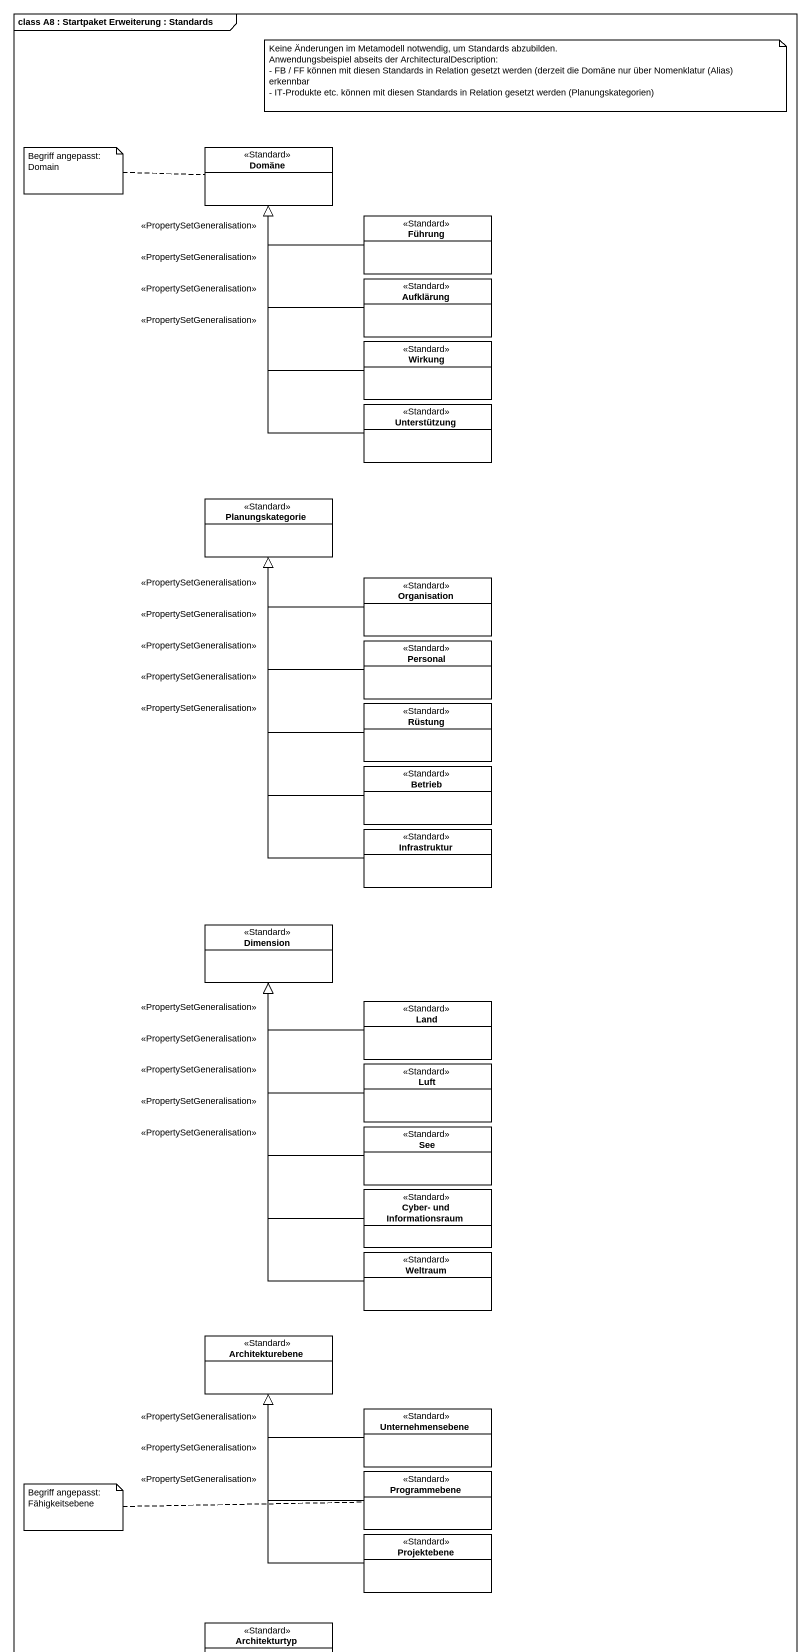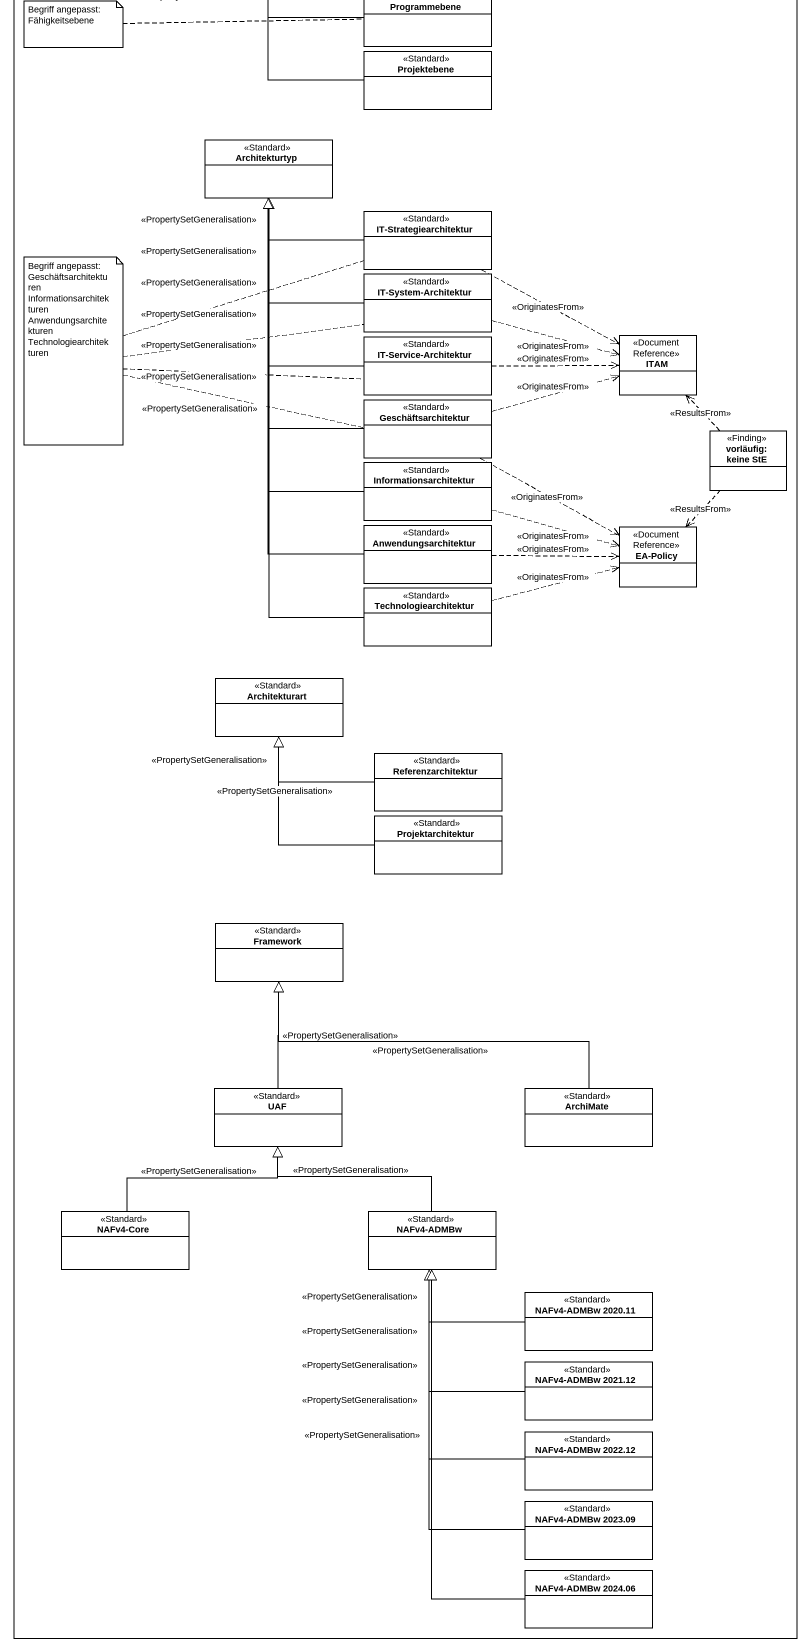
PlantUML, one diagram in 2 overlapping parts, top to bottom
@startuml
mainframe class A8 : Startpaket Erweiterung : Standards
hide circle
hide empty members
class Domäne <<Standard>>
class Führung <<Standard>>
class Aufklärung <<Standard>>
class Wirkung <<Standard>>
class Unterstützung <<Standard>>
class Planungskategorie <<Standard>>
class Organisation <<Standard>>
class Personal <<Standard>>
class Rüstung <<Standard>>
class Betrieb <<Standard>>
class Infrastruktur <<Standard>>
class Dimension <<Standard>>
class Land <<Standard>>
class Luft <<Standard>>
class See <<Standard>>
class "Cyber- und Informationsraum" as Cyber_und_Informationsraum <<Standard>>
class Weltraum <<Standard>>
class Architekturebene <<Standard>>
class Unternehmensebene <<Standard>>
class Programmebene <<Standard>>
class Projektebene <<Standard>>
class Architekturtyp <<Standard>>
class "IT-Strategiearchitektur" as IT_Strategiearchitektur <<Standard>>
class "IT-System-Architektur" as IT_System_Architektur <<Standard>>
class ITAM <<DocumentReference>>
class "IT-Service-Architektur" as IT_Service_Architektur <<Standard>>
class Geschäftsarchitektur <<Standard>>
class "vorläufig: keine StE" as vorläufig_keine_StE <<Finding>>
class Informationsarchitektur <<Standard>>
class Anwendungsarchitektur <<Standard>>
class "EA-Policy" as EA_Policy <<DocumentReference>>
class Technologiearchitektur <<Standard>>
class Architekturart <<Standard>>
class Referenzarchitektur <<Standard>>
class Projektarchitektur <<Standard>>
class Framework <<Standard>>
class UAF <<Standard>>
class ArchiMate <<Standard>>
class "NAFv4-Core" as NAFv4_Core <<Standard>>
class "NAFv4-ADMBw" as NAFv4_ADMBw <<Standard>>
class "NAFv4-ADMBw 2020.11" as NAFv4_ADMBw_2020_11 <<Standard>>
class "NAFv4-ADMBw 2021.12" as NAFv4_ADMBw_2021_12 <<Standard>>
class "NAFv4-ADMBw 2022.12" as NAFv4_ADMBw_2022_12 <<Standard>>
class "NAFv4-ADMBw 2023.09" as NAFv4_ADMBw_2023_09 <<Standard>>
class "NAFv4-ADMBw 2024.06" as NAFv4_ADMBw_2024_06 <<Standard>>
Führung -left-|> Domäne : <<PropertySetGeneralisation>>
Aufklärung -up-|> Domäne : <<PropertySetGeneralisation>>
Wirkung -up-|> Domäne : <<PropertySetGeneralisation>>
Unterstützung -up-|> Domäne : <<PropertySetGeneralisation>>
Organisation -left-|> Planungskategorie : <<PropertySetGeneralisation>>
Personal -up-|> Planungskategorie : <<PropertySetGeneralisation>>
Rüstung -up-|> Planungskategorie : <<PropertySetGeneralisation>>
Betrieb -up-|> Planungskategorie : <<PropertySetGeneralisation>>
Infrastruktur -up-|> Planungskategorie : <<PropertySetGeneralisation>>
Land -left-|> Dimension : <<PropertySetGeneralisation>>
Luft -up-|> Dimension : <<PropertySetGeneralisation>>
See -up-|> Dimension : <<PropertySetGeneralisation>>
Cyber_und_Informationsraum -up-|> Dimension : <<PropertySetGeneralisation>>
Weltraum -up-|> Dimension : <<PropertySetGeneralisation>>
Unternehmensebene -left-|> Architekturebene : <<PropertySetGeneralisation>>
Programmebene -up-|> Architekturebene : <<PropertySetGeneralisation>>
Projektebene -up-|> Architekturebene : <<PropertySetGeneralisation>>
IT_Strategiearchitektur -left-|> Architekturtyp : <<PropertySetGeneralisation>>
IT_Strategiearchitektur .right.> ITAM : <<OriginatesFrom>>
IT_System_Architektur -up-|> Architekturtyp : <<PropertySetGeneralisation>>
IT_System_Architektur .right.> ITAM : <<OriginatesFrom>>
IT_Service_Architektur -up-|> Architekturtyp : <<PropertySetGeneralisation>>
IT_Service_Architektur .right.> ITAM : <<OriginatesFrom>>
Geschäftsarchitektur -up-|> Architekturtyp : <<PropertySetGeneralisation>>
Geschäftsarchitektur .right.> ITAM : <<OriginatesFrom>>
Geschäftsarchitektur .right.> EA_Policy : <<OriginatesFrom>>
vorläufig_keine_StE .up.> ITAM : <<ResultsFrom>>
vorläufig_keine_StE ..> EA_Policy : <<ResultsFrom>>
Informationsarchitektur -up-|> Architekturtyp : <<PropertySetGeneralisation>>
Informationsarchitektur .right.> EA_Policy : <<OriginatesFrom>>
Anwendungsarchitektur -up-|> Architekturtyp : <<PropertySetGeneralisation>>
Anwendungsarchitektur .right.> EA_Policy : <<OriginatesFrom>>
Technologiearchitektur -up-|> Architekturtyp : <<PropertySetGeneralisation>>
Technologiearchitektur .right.> EA_Policy : <<OriginatesFrom>>
Referenzarchitektur -left-|> Architekturart : <<PropertySetGeneralisation>>
Projektarchitektur -up-|> Architekturart : <<PropertySetGeneralisation>>
UAF -up-|> Framework : <<PropertySetGeneralisation>>
ArchiMate -left-|> Framework : <<PropertySetGeneralisation>>
NAFv4_Core -up-|> UAF : <<PropertySetGeneralisation>>
NAFv4_ADMBw -up-|> UAF : <<PropertySetGeneralisation>>
NAFv4_ADMBw_2020_11 -left-|> NAFv4_ADMBw : <<PropertySetGeneralisation>>
NAFv4_ADMBw_2021_12 -up-|> NAFv4_ADMBw : <<PropertySetGeneralisation>>
NAFv4_ADMBw_2022_12 -up-|> NAFv4_ADMBw : <<PropertySetGeneralisation>>
NAFv4_ADMBw_2023_09 -up-|> NAFv4_ADMBw : <<PropertySetGeneralisation>>
NAFv4_ADMBw_2024_06 -up-|> NAFv4_ADMBw : <<PropertySetGeneralisation>>
note as N1
  Keine Änderungen im Metamodell notwendig, um Standards abzubilden.
  Anwendungsbeispiel abseits der ArchitecturalDescription:
  - FB / FF können mit diesen Standards in Relation gesetzt werden (derzeit die Domäne nur über Nomenklatur (Alias) erkennbar
  - IT-Produkte etc. können mit diesen Standards in Relation gesetzt werden (Planungskategorien)
end note
note left of Domäne : Begriff angepasst: Domain
note left of Programmebene : Begriff angepasst: Fähigkeitsebene
note as N4
  Begriff angepasst:
  Geschäftsarchitekturen
  Informationsarchitekturen
  Anwendungsarchitekturen
  Technologiearchitekturen
end note
N4 .. IT_Service_Architektur
N4 .. IT_System_Architektur
N4 .. IT_Strategiearchitektur
N4 .. Geschäftsarchitektur
@enduml
